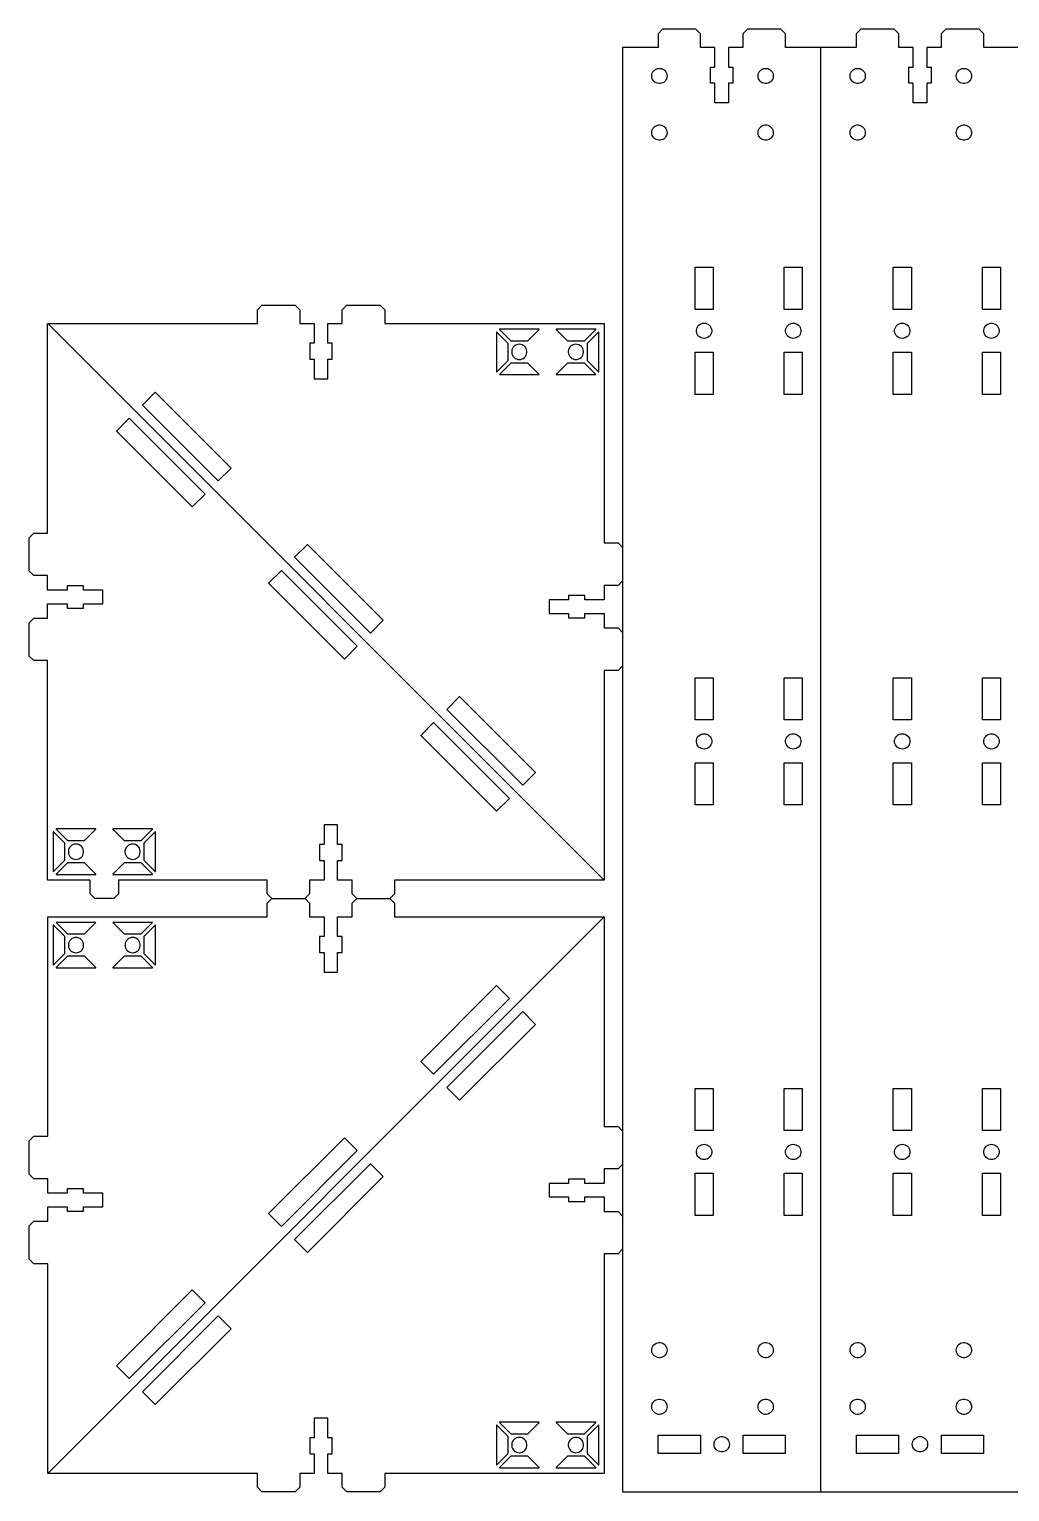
# Model space of a CAD drawing. Extents: x -83 to 769, y -399 to 181.
# Drawn here: x -83 to 263, y -399 to 117 of the extents above; entities that cross this region are included whole.
import ezdxf

# ---------------------------------------------------------------- set-up
doc = ezdxf.new("R2010")
doc.units = 0
doc.layers.add('Layer_1', color=7, linetype='CONTINUOUS')

msp = doc.modelspace()

# ---------------------------------------------------------------- linework, layer by layer
at = {"layer": 'Layer_1', "color": 7}
for points in [[(196.476277, 110.822496), (183.976277, 110.822496), (183.976277, 115.697495), (182.351277, 117.322497), (170.601277, 117.322497), (168.976277, 115.697495), (168.976277, 110.822496), (163.876277, 110.822496), (163.876277, 103.922495), (165.426277, 103.922495), (165.426277, 98.222496), (163.876277, 98.222496), (163.876277, 91.322495), (159.076277, 91.322495), (159.076277, 98.222496), (157.526276, 98.222496), (157.526276, 103.922495), (159.076277, 103.922495), (159.076277, 110.822496), (153.976276, 110.822496), (153.976276, 115.697495), (152.351277, 117.322497), (140.601277, 117.322497), (138.976278, 115.697495), (138.976278, 110.822496), (126.476277, 110.822496), (126.476277, -399.177509), (196.476277, -399.177509), (196.476277, 110.822496)], [(266.474583, 110.822473), (253.974586, 110.822473), (253.974586, 115.697467), (252.349584, 117.322475), (240.599584, 117.322475), (238.974585, 115.697467), (238.974585, 110.822473), (233.874584, 110.822473), (233.874584, 103.922479), (235.424585, 103.922479), (235.424585, 98.222493), (233.874584, 98.222493), (233.874584, 91.32247), (229.074585, 91.32247), (229.074585, 98.222493), (227.524584, 98.222493), (227.524584, 103.922479), (229.074585, 103.922479), (229.074585, 110.822473), (223.974584, 110.822473), (223.974584, 115.697467), (222.349585, 117.322475), (210.599584, 117.322475), (208.974586, 115.697467), (208.974586, 110.822473), (196.474585, 110.822473)], [(196.474585, -399.177523), (266.474583, -399.177523), (266.474583, 110.822473)], [(139.227176, 98.134496), (138.737377, 98.225496), (138.272777, 98.405497), (137.849178, 98.667495), (137.480977, 99.003498), (137.180676, 99.401496), (136.958578, 99.847497), (136.822276, 100.326496), (136.776277, 100.822496), (136.822276, 101.318496), (136.958578, 101.797498), (137.180676, 102.243496), (137.480977, 102.641497), (137.849178, 102.977497), (138.272777, 103.239495), (138.737377, 103.419496), (139.227176, 103.510496), (139.725377, 103.510496), (140.215177, 103.419496), (140.679777, 103.239495), (141.103378, 102.977497), (141.471577, 102.641497), (141.771878, 102.243496), (141.993976, 101.797498), (142.130278, 101.318496), (142.176277, 100.822496), (142.130278, 100.326496), (141.993976, 99.847497), (141.771878, 99.401496), (141.471577, 99.003498), (141.103378, 98.667495), (140.679777, 98.405497), (140.215177, 98.225496), (139.725377, 98.134496), (139.227176, 98.134496)], [(176.727167, 98.134496), (176.237377, 98.225496), (175.772777, 98.405497), (175.349177, 98.667495), (174.980977, 99.003498), (174.680677, 99.401496), (174.458577, 99.847497), (174.322277, 100.326496), (174.276277, 100.822496), (174.322277, 101.318496), (174.458577, 101.797498), (174.680677, 102.243496), (174.980977, 102.641497), (175.349177, 102.977497), (175.772777, 103.239495), (176.237377, 103.419496), (176.727167, 103.510496), (177.225407, 103.510496), (177.715167, 103.419496), (178.179787, 103.239495), (178.603397, 102.977497), (178.971607, 102.641497), (179.271867, 102.243496), (179.493957, 101.797498), (179.630317, 101.318496), (179.676287, 100.822496), (179.630317, 100.326496), (179.493957, 99.847497), (179.271867, 99.401496), (178.971607, 99.003498), (178.603397, 98.667495), (178.179787, 98.405497), (177.715167, 98.225496), (177.225407, 98.134496), (176.727167, 98.134496)], [(209.225484, 98.134496), (208.735684, 98.225485), (208.271085, 98.405486), (207.847486, 98.667473), (207.479285, 99.003487), (207.178983, 99.401476), (206.956886, 99.847472), (206.820584, 100.326488), (206.774584, 100.822493), (206.820584, 101.318471), (206.956886, 101.797487), (207.178983, 102.243482), (207.479285, 102.641472), (207.847486, 102.977486), (208.271085, 103.239473), (208.735684, 103.419474), (209.225484, 103.510491), (209.723685, 103.510491), (210.213485, 103.419474), (210.678085, 103.239473), (211.101686, 102.977486), (211.469884, 102.641472), (211.770186, 102.243482), (211.992283, 101.797487), (212.128585, 101.318471), (212.174585, 100.822493), (212.128585, 100.326488), (211.992283, 99.847472), (211.770186, 99.401476), (211.469884, 99.003487), (211.101686, 98.667473), (210.678085, 98.405486), (210.213485, 98.225485), (209.723685, 98.134496), (209.225484, 98.134496)], [(246.725474, 98.134496), (246.235686, 98.225485), (245.771086, 98.405486), (245.347484, 98.667473), (244.979283, 99.003487), (244.678985, 99.401476), (244.456884, 99.847472), (244.320585, 100.326488), (244.274586, 100.822493), (244.320585, 101.318471), (244.456884, 101.797487), (244.678985, 102.243482), (244.979283, 102.641472), (245.347484, 102.977486), (245.771086, 103.239473), (246.235686, 103.419474), (246.725474, 103.510491), (247.223715, 103.510491), (247.713475, 103.419474), (248.178094, 103.239473), (248.601704, 102.977486), (248.969914, 102.641472), (249.270176, 102.243482), (249.492265, 101.797487), (249.628626, 101.318471), (249.674594, 100.822493), (249.628626, 100.326488), (249.492265, 99.847472), (249.270176, 99.401476), (248.969914, 99.003487), (248.601704, 98.667473), (248.178094, 98.405486), (247.713475, 98.225485), (247.223715, 98.134496), (246.725474, 98.134496)], [(139.227176, 78.134496), (138.737377, 78.225496), (138.272777, 78.405497), (137.849178, 78.667496), (137.480977, 79.003495), (137.180676, 79.401496), (136.958578, 79.847495), (136.822276, 80.326497), (136.776277, 80.822497), (136.822276, 81.318496), (136.958578, 81.797495), (137.180676, 82.243497), (137.480977, 82.641495), (137.849178, 82.977497), (138.272777, 83.239496), (138.737377, 83.419497), (139.227176, 83.510497), (139.725377, 83.510497), (140.215177, 83.419497), (140.679777, 83.239496), (141.103378, 82.977497), (141.471577, 82.641495), (141.771878, 82.243497), (141.993976, 81.797495), (142.130278, 81.318496), (142.176277, 80.822497), (142.130278, 80.326497), (141.993976, 79.847495), (141.771878, 79.401496), (141.471577, 79.003495), (141.103378, 78.667496), (140.679777, 78.405497), (140.215177, 78.225496), (139.725377, 78.134496), (139.227176, 78.134496)], [(176.727167, 78.134496), (176.237377, 78.225496), (175.772777, 78.405497), (175.349177, 78.667496), (174.980977, 79.003495), (174.680677, 79.401496), (174.458577, 79.847495), (174.322277, 80.326497), (174.276277, 80.822497), (174.322277, 81.318496), (174.458577, 81.797495), (174.680677, 82.243497), (174.980977, 82.641495), (175.349177, 82.977497), (175.772777, 83.239496), (176.237377, 83.419497), (176.727167, 83.510497), (177.225407, 83.510497), (177.715167, 83.419497), (178.179787, 83.239496), (178.603397, 82.977497), (178.971607, 82.641495), (179.271867, 82.243497), (179.493957, 81.797495), (179.630317, 81.318496), (179.676287, 80.822497), (179.630317, 80.326497), (179.493957, 79.847495), (179.271867, 79.401496), (178.971607, 79.003495), (178.603397, 78.667496), (178.179787, 78.405497), (177.715167, 78.225496), (177.225407, 78.134496), (176.727167, 78.134496)], [(209.225484, 78.13448), (208.735684, 78.225496), (208.271085, 78.405498), (207.847486, 78.667485), (207.479285, 79.00347), (207.178983, 79.401488), (206.956886, 79.847484), (206.820584, 80.326471), (206.774584, 80.822477), (206.820584, 81.318483), (206.956886, 81.79747), (207.178983, 82.243494), (207.479285, 82.641484), (207.847486, 82.977498), (208.271085, 83.239485), (208.735684, 83.419486), (209.225484, 83.510474), (209.723685, 83.510474), (210.213485, 83.419486), (210.678085, 83.239485), (211.101686, 82.977498), (211.469884, 82.641484), (211.770186, 82.243494), (211.992283, 81.79747), (212.128585, 81.318483), (212.174585, 80.822477), (212.128585, 80.326471), (211.992283, 79.847484), (211.770186, 79.401488), (211.469884, 79.00347), (211.101686, 78.667485), (210.678085, 78.405498), (210.213485, 78.225496), (209.723685, 78.13448), (209.225484, 78.13448)], [(246.725474, 78.13448), (246.235686, 78.225496), (245.771086, 78.405498), (245.347484, 78.667485), (244.979283, 79.00347), (244.678985, 79.401488), (244.456884, 79.847484), (244.320585, 80.326471), (244.274586, 80.822477), (244.320585, 81.318483), (244.456884, 81.79747), (244.678985, 82.243494), (244.979283, 82.641484), (245.347484, 82.977498), (245.771086, 83.239485), (246.235686, 83.419486), (246.725474, 83.510474), (247.223715, 83.510474), (247.713475, 83.419486), (248.178094, 83.239485), (248.601704, 82.977498), (248.969914, 82.641484), (249.270176, 82.243494), (249.492265, 81.79747), (249.628626, 81.318483), (249.674594, 80.822477), (249.628626, 80.326471), (249.492265, 79.847484), (249.270176, 79.401488), (248.969914, 79.00347), (248.601704, 78.667485), (248.178094, 78.405498), (247.713475, 78.225496), (247.223715, 78.13448), (246.725474, 78.13448)], [(152.026276, 18.372496), (152.026276, 33.272497), (158.426277, 33.272497), (158.426277, 18.372496), (152.026276, 18.372496)], [(183.526277, 18.372496), (183.526277, 33.272497), (189.926277, 33.272497), (189.926277, 18.372496), (183.526277, 18.372496)], [(222.024583, 18.372485), (222.024583, 33.272492), (228.424585, 33.272492), (228.424585, 18.372485), (222.024583, 18.372485)], [(253.524585, 18.372485), (253.524585, 33.272492), (259.924584, 33.272492), (259.924584, 18.372485), (253.524585, 18.372485)], [(126.474361, -107.4869), (124.849381, -109.111908), (119.974359, -109.111908), (119.974359, -183.162616), (-76.576316, 13.388087), (-2.525635, 13.388087), (-2.525635, 18.263109), (-0.900628, 19.888088), (10.849384, 19.888088), (12.474363, 18.263109), (12.474363, 13.388087), (17.574372, 13.388087), (17.574372, 6.488093), (16.02438, 6.488093), (16.02438, 0.788107), (17.574372, 0.788107), (17.574372, -6.111888), (22.37438, -6.111888), (22.37438, 0.788107), (23.924372, 0.788107), (23.924372, 6.488093), (22.37438, 6.488093), (22.37438, 13.388087), (27.474361, 13.388087), (27.474361, 18.263109), (29.099368, 19.888088), (40.84938, 19.888088), (42.474359, 18.263109), (42.474359, 13.388087), (119.974359, 13.388087), (119.974359, -64.111913), (124.849381, -64.111913), (126.474361, -65.736892)], [(2.545446, -189.6566), (0.920467, -188.031621), (0.920467, -183.156599), (-51.579527, -183.156599), (-51.579527, -188.031621), (-53.204534, -189.6566), (-59.954527, -189.6566), (-61.579535, -188.031621), (-61.579535, -183.156599), (-76.579533, -183.156599), (-76.579533, -105.656599), (-81.454555, -105.656599), (-83.079534, -104.03162), (-83.079534, -92.281608), (-81.454555, -90.656601), (-76.579533, -90.656601), (-76.579533, -85.556619), (-69.679538, -85.556619), (-69.679538, -87.106612), (-63.979553, -87.106612), (-63.979553, -85.556619), (-57.07953, -85.556619), (-57.07953, -80.756612), (-63.979553, -80.756612), (-63.979553, -79.206619), (-69.679538, -79.206619), (-69.679538, -80.756612), (-76.579533, -80.756612), (-76.579533, -75.656602), (-81.454555, -75.656602), (-83.079534, -74.031595), (-83.079534, -62.281611), (-81.454555, -60.656604), (-76.579533, -60.656604), (-76.579533, 13.394099)], [(86.024381, 6.388101), (82.024361, 10.388093), (81.924369, 10.388093), (81.924369, -3.611907), (82.024361, -3.611907), (86.024381, 0.388085), (86.024381, 6.388101)], [(96.974377, 11.438101), (82.974377, 11.438101), (82.974377, 11.33811), (86.974369, 7.33809), (92.974385, 7.33809), (96.974377, 11.33811), (96.974377, 11.438101)], [(116.974365, 11.438101), (102.974365, 11.438101), (102.974365, 11.33811), (106.974357, 7.33809), (112.974373, 7.33809), (116.974365, 11.33811), (116.974365, 11.438101)], [(118.024373, 10.388093), (117.924382, 10.388093), (113.924362, 6.388101), (113.924362, 0.388085), (117.924382, -3.611907), (118.024373, -3.611907), (118.024373, 10.388093)], [(154.730176, 8.168497), (154.250977, 8.304497), (153.804877, 8.526496), (153.407277, 8.827498), (153.071678, 9.195496), (152.809377, 9.619495), (152.629376, 10.083497), (152.537778, 10.573496), (152.537778, 11.071497), (152.629376, 11.561497), (152.809377, 12.025496), (153.071678, 12.449495), (153.407277, 12.817496), (153.804877, 13.118497), (154.250977, 13.340496), (154.730176, 13.476496), (155.226278, 13.522496), (155.722376, 13.476496), (156.201677, 13.340496), (156.647676, 13.118497), (157.045276, 12.817496), (157.380878, 12.449495), (157.643178, 12.025496), (157.823177, 11.561497), (157.914777, 11.071497), (157.914777, 10.573496), (157.823177, 10.083497), (157.643178, 9.619495), (157.380878, 9.195496), (157.045276, 8.827498), (156.647676, 8.526496), (156.201677, 8.304497), (155.722376, 8.168497), (155.226278, 8.122495), (154.730176, 8.168497)], [(186.230168, 8.168497), (185.750935, 8.304497), (185.304917, 8.526496), (184.907307, 8.827498), (184.571647, 9.195496), (184.309347, 9.619495), (184.129357, 10.083497), (184.037797, 10.573496), (184.037797, 11.071497), (184.129357, 11.561497), (184.309347, 12.025496), (184.571647, 12.449495), (184.907307, 12.817496), (185.304917, 13.118497), (185.750935, 13.340496), (186.230168, 13.476496), (186.726277, 13.522496), (187.222386, 13.476496), (187.701619, 13.340496), (188.147637, 13.118497), (188.545247, 12.817496), (188.880907, 12.449495), (189.143207, 12.025496), (189.323197, 11.561497), (189.414757, 11.071497), (189.414757, 10.573496), (189.323197, 10.083497), (189.143207, 9.619495), (188.880907, 9.195496), (188.545247, 8.827498), (188.147637, 8.526496), (187.701619, 8.304497), (187.222386, 8.168497), (186.726277, 8.122495), (186.230168, 8.168497)], [(224.728484, 8.168486), (224.249285, 8.304489), (223.803185, 8.526485), (223.405584, 8.827475), (223.069985, 9.195493), (222.807685, 9.619475), (222.627684, 10.083477), (222.536086, 10.573471), (222.536086, 11.071481), (222.627684, 11.561475), (222.807685, 12.025476), (223.069985, 12.449487), (223.405584, 12.817477), (223.803185, 13.118495), (224.249285, 13.340491), (224.728484, 13.476494), (225.224586, 13.522496), (225.720684, 13.476494), (226.199985, 13.340491), (226.645984, 13.118495), (227.043584, 12.817477), (227.379186, 12.449487), (227.641486, 12.025476), (227.821484, 11.561475), (227.913085, 11.071481), (227.913085, 10.573471), (227.821484, 10.083477), (227.641486, 9.619475), (227.379186, 9.195493), (227.043584, 8.827475), (226.645984, 8.526485), (226.199985, 8.304489), (225.720684, 8.168486), (225.224586, 8.122484), (224.728484, 8.168486)], [(256.228475, 8.168486), (255.749242, 8.304489), (255.303226, 8.526485), (254.905614, 8.827475), (254.569953, 9.195493), (254.307653, 9.619475), (254.127666, 10.083477), (254.036105, 10.573471), (254.036105, 11.071481), (254.127666, 11.561475), (254.307653, 12.025476), (254.569953, 12.449487), (254.905614, 12.817477), (255.303226, 13.118495), (255.749242, 13.340491), (256.228475, 13.476494), (256.724585, 13.522496), (257.220695, 13.476494), (257.699928, 13.340491), (258.145943, 13.118495), (258.543555, 12.817477), (258.879216, 12.449487), (259.141516, 12.025476), (259.321506, 11.561475), (259.413065, 11.071481), (259.413065, 10.573471), (259.321506, 10.083477), (259.141516, 9.619475), (258.879216, 9.195493), (258.543555, 8.827475), (258.145943, 8.526485), (257.699928, 8.304489), (257.220695, 8.168486), (256.724585, 8.122484), (256.228475, 8.168486)], [(92.66236, 3.637112), (92.571372, 4.127106), (92.391371, 4.591108), (92.129384, 5.01509), (91.79337, 5.383108), (91.39538, 5.684098), (90.949384, 5.906094), (90.470369, 6.042097), (89.974363, 6.088099), (89.478357, 6.042097), (88.99937, 5.906094), (88.553374, 5.684098), (88.155384, 5.383108), (87.819371, 5.01509), (87.557384, 4.591108), (87.377382, 4.127106), (87.286366, 3.637112), (87.286366, 3.139103), (87.377382, 2.649108), (87.557384, 2.185107), (87.819371, 1.761096), (88.155384, 1.393107), (88.553374, 1.092088), (88.99937, 0.870092), (89.478357, 0.73409), (89.974363, 0.688087), (90.470369, 0.73409), (90.949384, 0.870092), (91.39538, 1.092088), (91.79337, 1.393107), (92.129384, 1.761096), (92.391371, 2.185107), (92.571372, 2.649108), (92.66236, 3.139103), (92.66236, 3.637112)], [(112.662377, 3.637112), (112.57136, 4.127106), (112.391359, 4.591108), (112.129372, 5.01509), (111.793358, 5.383108), (111.395368, 5.684098), (110.949373, 5.906094), (110.470385, 6.042097), (109.974379, 6.088099), (109.478374, 6.042097), (108.999358, 5.906094), (108.553362, 5.684098), (108.155373, 5.383108), (107.819359, 5.01509), (107.557372, 4.591108), (107.377371, 4.127106), (107.286382, 3.637112), (107.286382, 3.139103), (107.377371, 2.649108), (107.557372, 2.185107), (107.819359, 1.761096), (108.155373, 1.393107), (108.553362, 1.092088), (108.999358, 0.870092), (109.478374, 0.73409), (109.974379, 0.688087), (110.470385, 0.73409), (110.949373, 0.870092), (111.395368, 1.092088), (111.793358, 1.393107), (112.129372, 1.761096), (112.391359, 2.185107), (112.57136, 2.649108), (112.662377, 3.139103), (112.662377, 3.637112)], [(152.026276, -11.627503), (152.026276, 3.272495), (158.426277, 3.272495), (158.426277, -11.627503), (152.026276, -11.627503)], [(183.526277, -11.627503), (183.526277, 3.272495), (189.926277, 3.272495), (189.926277, -11.627503), (183.526277, -11.627503)], [(222.024583, -11.627512), (222.024583, 3.272495), (228.424585, 3.272495), (228.424585, -11.627512), (222.024583, -11.627512)], [(253.524585, -11.627512), (253.524585, 3.272495), (259.924584, 3.272495), (259.924584, -11.627512), (253.524585, -11.627512)], [(96.974377, -4.561895), (92.974385, -0.561903), (86.974369, -0.561903), (82.974377, -4.561895), (82.974377, -4.661915), (96.974377, -4.661915), (96.974377, -4.561895)], [(116.974365, -4.561895), (112.974373, -0.561903), (106.974357, -0.561903), (102.974365, -4.561895), (102.974365, -4.661915), (116.974365, -4.661915), (116.974365, -4.561895)], [(-38.581839, -10.888894), (-43.107328, -15.413904), (-16.307619, -42.212908), (-11.782637, -37.687898), (-38.581839, -10.888894)], [(-47.777542, -20.074917), (-52.302552, -24.600407), (-25.503548, -51.399602), (-20.978538, -46.874621), (-47.777542, -20.074917)], [(15.158381, -64.628888), (10.632383, -69.153898), (37.432375, -95.953889), (41.957385, -91.427891), (15.158381, -64.628888)], [(5.962452, -73.814594), (1.43747, -78.34062), (28.236446, -105.139624), (32.762443, -100.614614), (5.962452, -73.814594)], [(124.849381, -79.111911), (119.974359, -79.111911), (119.974359, -84.211892), (113.074365, -84.211892), (113.074365, -82.6619), (107.374379, -82.6619), (107.374379, -84.211892), (100.474384, -84.211892), (100.474384, -89.0119), (107.374379, -89.0119), (107.374379, -90.561892), (113.074365, -90.561892), (113.074365, -89.0119), (119.974359, -89.0119), (119.974359, -94.111909), (124.849381, -94.111909), (126.474361, -95.736917)], [(126.474361, -77.486904), (124.849381, -79.111911)], [(152.026276, -126.627522), (152.026276, -111.727504), (158.426277, -111.727504), (158.426277, -126.627522), (152.026276, -126.627522)], [(183.526277, -126.627522), (183.526277, -111.727504), (189.926277, -111.727504), (189.926277, -126.627522), (183.526277, -126.627522)], [(222.024583, -126.627536), (222.024583, -111.727517), (228.424585, -111.727517), (228.424585, -126.627536), (222.024583, -126.627536)], [(253.524585, -126.627536), (253.524585, -111.727517), (259.924584, -111.727517), (259.924584, -126.627536), (253.524585, -126.627536)], [(68.898374, -118.368909), (64.373364, -122.893891), (91.172368, -149.6936), (95.697378, -145.168111), (68.898374, -118.368909)], [(59.702445, -127.555604), (55.177464, -132.080614), (81.976665, -158.879618), (86.502155, -154.354608), (59.702445, -127.555604)], [(154.730176, -136.83152), (154.250977, -136.695179), (153.804877, -136.473098), (153.407277, -136.172814), (153.071678, -135.804626), (152.809377, -135.380983), (152.629376, -134.916388), (152.537778, -134.42662), (152.537778, -133.928385), (152.629376, -133.438616), (152.809377, -132.974022), (153.071678, -132.550407), (153.407277, -132.182191), (153.804877, -131.881935), (154.250977, -131.659826), (154.730176, -131.523485), (155.226278, -131.477511), (155.722376, -131.523485), (156.201677, -131.659826), (156.647676, -131.881935), (157.045276, -132.182191), (157.380878, -132.550407), (157.643178, -132.974022), (157.823177, -133.438616), (157.914777, -133.928385), (157.914777, -134.42662), (157.823177, -134.916388), (157.643178, -135.380983), (157.380878, -135.804626), (157.045276, -136.172814), (156.647676, -136.473098), (156.201677, -136.695179), (155.722376, -136.83152), (155.226278, -136.877494), (154.730176, -136.83152)], [(186.230168, -136.83152), (185.750935, -136.695179), (185.304917, -136.473098), (184.907307, -136.172814), (184.571647, -135.804626), (184.309347, -135.380983), (184.129357, -134.916388), (184.037797, -134.42662), (184.037797, -133.928385), (184.129357, -133.438616), (184.309347, -132.974022), (184.571647, -132.550407), (184.907307, -132.182191), (185.304917, -131.881935), (185.750935, -131.659826), (186.230168, -131.523485), (186.726277, -131.477511), (187.222386, -131.523485), (187.701619, -131.659826), (188.147637, -131.881935), (188.545247, -132.182191), (188.880907, -132.550407), (189.143207, -132.974022), (189.323197, -133.438616), (189.414757, -133.928385), (189.414757, -134.42662), (189.323197, -134.916388), (189.143207, -135.380983), (188.880907, -135.804626), (188.545247, -136.172814), (188.147637, -136.473098), (187.701619, -136.695179), (187.222386, -136.83152), (186.726277, -136.877494), (186.230168, -136.83152)], [(224.728484, -136.831534), (224.249285, -136.695193), (223.803185, -136.473112), (223.405584, -136.172827), (223.069985, -135.80464), (222.807685, -135.380997), (222.627684, -134.916402), (222.536086, -134.426634), (222.536086, -133.928399), (222.627684, -133.43863), (222.807685, -132.974036), (223.069985, -132.550421), (223.405584, -132.182205), (223.803185, -131.881949), (224.249285, -131.65984), (224.728484, -131.523499), (225.224586, -131.477525), (225.720684, -131.523499), (226.199985, -131.65984), (226.645984, -131.881949), (227.043584, -132.182205), (227.379186, -132.550421), (227.641486, -132.974036), (227.821484, -133.43863), (227.913085, -133.928399), (227.913085, -134.426634), (227.821484, -134.916402), (227.641486, -135.380997), (227.379186, -135.80464), (227.043584, -136.172827), (226.645984, -136.473112), (226.199985, -136.695193), (225.720684, -136.831534), (225.224586, -136.877508), (224.728484, -136.831534)], [(256.228475, -136.831534), (255.749242, -136.695193), (255.303226, -136.473112), (254.905614, -136.172827), (254.569953, -135.80464), (254.307653, -135.380997), (254.127666, -134.916402), (254.036105, -134.426634), (254.036105, -133.928399), (254.127666, -133.43863), (254.307653, -132.974036), (254.569953, -132.550421), (254.905614, -132.182205), (255.303226, -131.881949), (255.749242, -131.65984), (256.228475, -131.523499), (256.724585, -131.477525), (257.220695, -131.523499), (257.699928, -131.65984), (258.145943, -131.881949), (258.543555, -132.182205), (258.879216, -132.550421), (259.141516, -132.974036), (259.321506, -133.43863), (259.413065, -133.928399), (259.413065, -134.426634), (259.321506, -134.916402), (259.141516, -135.380997), (258.879216, -135.80464), (258.543555, -136.172827), (258.145943, -136.473112), (257.699928, -136.695193), (257.220695, -136.831534), (256.724585, -136.877508), (256.228475, -136.831534)], [(152.026276, -156.62749), (152.026276, -141.727483), (158.426277, -141.727483), (158.426277, -156.62749), (152.026276, -156.62749)], [(183.526277, -156.62749), (183.526277, -141.727483), (189.926277, -141.727483), (189.926277, -156.62749), (183.526277, -156.62749)], [(222.024583, -156.627504), (222.024583, -141.727497), (228.424585, -141.727497), (228.424585, -156.627504), (222.024583, -156.627504)], [(253.524585, -156.627504), (253.524585, -141.727497), (259.924584, -141.727497), (259.924584, -156.627504), (253.524585, -156.627504)], [(-59.579539, -165.106597), (-73.579539, -165.106597), (-73.579539, -165.206617), (-69.579547, -169.206609), (-63.579531, -169.206609), (-59.579539, -165.206617), (-59.579539, -165.106597)], [(-39.579551, -165.106597), (-53.579551, -165.106597), (-53.579551, -165.206617), (-49.579531, -169.206609), (-43.579543, -169.206609), (-39.579551, -165.206617), (-39.579551, -165.106597)], [(32.545443, -189.6566), (30.920464, -188.031621), (30.920464, -183.156599), (25.820454, -183.156599), (25.820454, -176.256604), (27.370447, -176.256604), (27.370447, -170.556619), (25.820454, -170.556619), (25.820454, -163.656624), (21.020447, -163.656624), (21.020447, -170.556619), (19.470454, -170.556619), (19.470454, -176.256604), (21.020447, -176.256604), (21.020447, -183.156599), (15.920465, -183.156599), (15.920465, -188.031621), (14.295458, -189.6566)], [(-70.529535, -170.156597), (-74.529527, -166.156605), (-74.629547, -166.156605), (-74.629547, -180.156605), (-74.529527, -180.156605), (-70.529535, -176.156613), (-70.529535, -170.156597)], [(-38.529543, -166.156605), (-38.629534, -166.156605), (-42.629554, -170.156597), (-42.629554, -176.156613), (-38.629534, -180.156605), (-38.529543, -180.156605), (-38.529543, -166.156605)], [(-63.891556, -172.907614), (-63.982544, -172.41762), (-64.162545, -171.953619), (-64.424532, -171.529608), (-64.760546, -171.161618), (-65.158536, -170.8606), (-65.604532, -170.638604), (-66.083547, -170.502601), (-66.579553, -170.456599), (-67.07553, -170.502601), (-67.554546, -170.638604), (-68.000542, -170.8606), (-68.398532, -171.161618), (-68.734545, -171.529608), (-68.996532, -171.953619), (-69.176534, -172.41762), (-69.26755, -172.907614), (-69.26755, -173.405624), (-69.176534, -173.895618), (-68.996532, -174.359619), (-68.734545, -174.783602), (-68.398532, -175.15162), (-68.000542, -175.45261), (-67.554546, -175.674606), (-67.07553, -175.810609), (-66.579553, -175.856611), (-66.083547, -175.810609), (-65.604532, -175.674606), (-65.158536, -175.45261), (-64.760546, -175.15162), (-64.424532, -174.783602), (-64.162545, -174.359619), (-63.982544, -173.895618), (-63.891556, -173.405624), (-63.891556, -172.907614)], [(-43.891539, -172.907614), (-43.982528, -172.41762), (-44.162529, -171.953619), (-44.424544, -171.529608), (-44.76053, -171.161618), (-45.158548, -170.8606), (-45.604543, -170.638604), (-46.083531, -170.502601), (-46.579537, -170.456599), (-47.075542, -170.502601), (-47.55453, -170.638604), (-48.000554, -170.8606), (-48.398543, -171.161618), (-48.734557, -171.529608), (-48.996544, -171.953619), (-49.176545, -172.41762), (-49.267534, -172.907614), (-49.267534, -173.405624), (-49.176545, -173.895618), (-48.996544, -174.359619), (-48.734557, -174.783602), (-48.398543, -175.15162), (-48.000554, -175.45261), (-47.55453, -175.674606), (-47.075542, -175.810609), (-46.579537, -175.856611), (-46.083531, -175.810609), (-45.604543, -175.674606), (-45.158548, -175.45261), (-44.76053, -175.15162), (-44.424544, -174.783602), (-44.162529, -174.359619), (-43.982528, -173.895618), (-43.891539, -173.405624), (-43.891539, -172.907614)], [(-59.579539, -181.106621), (-63.579531, -177.106601), (-69.579547, -177.106601), (-73.579539, -181.106621), (-73.579539, -181.206613), (-59.579539, -181.206613), (-59.579539, -181.106621)], [(-39.579551, -181.106621), (-43.579543, -177.106601), (-49.579531, -177.106601), (-53.579551, -181.106621), (-53.579551, -181.206613), (-39.579551, -181.206613), (-39.579551, -181.106621)], [(45.920462, -183.156599), (45.920462, -188.031621), (44.295455, -189.6566)], [(119.97117, -183.156599), (45.920462, -183.156599)], [(-76.574284, -392.695705), (-76.574284, -318.644997), (-81.449306, -318.644997), (-83.074285, -317.019989), (-83.074285, -305.270006), (-81.449306, -303.644999), (-76.574284, -303.644999), (-76.574284, -298.544989), (-69.674289, -298.544989), (-69.674289, -300.094982), (-63.974303, -300.094982), (-63.974303, -298.544989), (-57.07428, -298.544989), (-57.07428, -293.744982), (-63.974303, -293.744982), (-63.974303, -292.194989), (-69.674289, -292.194989), (-69.674289, -293.744982), (-76.574284, -293.744982), (-76.574284, -288.645), (-81.449306, -288.645), (-83.074285, -287.019993), (-83.074285, -275.269981), (-81.449306, -273.645002), (-76.574284, -273.645002), (-76.574284, -196.145002), (0.925717, -196.145002), (0.925717, -191.26998), (2.550696, -189.645001), (14.300707, -189.645001), (15.925715, -191.26998), (15.925715, -196.145002), (21.025696, -196.145002), (21.025696, -203.044997), (19.475703, -203.044997), (19.475703, -208.744982), (21.025696, -208.744982), (21.025696, -215.644977), (25.825703, -215.644977), (25.825703, -208.744982), (27.375696, -208.744982), (27.375696, -203.044997), (25.825703, -203.044997), (25.825703, -196.145002), (30.925713, -196.145002), (30.925713, -191.26998), (32.550692, -189.645001), (44.300704, -189.645001), (45.925711, -191.26998), (45.925711, -196.145002), (119.97642, -196.145002)], [(126.474361, -313.568671), (124.849381, -315.19365), (119.974359, -315.19365), (119.974359, -392.693651), (42.474359, -392.693651), (42.474359, -397.568673), (40.84938, -399.193652), (29.099368, -399.193652), (27.474361, -397.568673), (27.474361, -392.693651), (22.37438, -392.693651), (22.37438, -385.793656), (23.924372, -385.793656), (23.924372, -380.09367), (22.37438, -380.09367), (22.37438, -373.193676), (17.574372, -373.193676), (17.574372, -380.09367), (16.02438, -380.09367), (16.02438, -385.793656), (17.574372, -385.793656), (17.574372, -392.693651), (12.474363, -392.693651), (12.474363, -397.568673), (10.849384, -399.193652), (-0.900628, -399.193652), (-2.525635, -397.568673), (-2.525635, -392.693651), (-76.576316, -392.693651), (119.974359, -196.142947), (119.974359, -270.193656), (124.849381, -270.193656), (126.474361, -271.818663)], [(-70.524286, -203.144988), (-74.524278, -199.144996), (-74.624297, -199.144996), (-74.624297, -213.144996), (-74.524278, -213.144996), (-70.524286, -209.145004), (-70.524286, -203.144988)], [(-59.574289, -198.094988), (-73.57429, -198.094988), (-73.57429, -198.194979), (-69.574298, -202.195), (-63.574281, -202.195), (-59.574289, -198.194979), (-59.574289, -198.094988)], [(-39.574301, -198.094988), (-53.574301, -198.094988), (-53.574301, -198.194979), (-49.574281, -202.195), (-43.574293, -202.195), (-39.574301, -198.194979), (-39.574301, -198.094988)], [(-38.524293, -199.144996), (-38.624285, -199.144996), (-42.624305, -203.144988), (-42.624305, -209.145004), (-38.624285, -213.144996), (-38.524293, -213.144996), (-38.524293, -199.144996)], [(-63.886306, -205.895977), (-63.977295, -205.405983), (-64.157296, -204.941981), (-64.419283, -204.517999), (-64.755297, -204.149981), (-65.153287, -203.848991), (-65.599282, -203.626995), (-66.078298, -203.490992), (-66.574304, -203.44499), (-67.070281, -203.490992), (-67.549297, -203.626995), (-67.995293, -203.848991), (-68.393282, -204.149981), (-68.729296, -204.517999), (-68.991283, -204.941981), (-69.171284, -205.405983), (-69.262301, -205.895977), (-69.262301, -206.393987), (-69.171284, -206.883981), (-68.991283, -207.347982), (-68.729296, -207.771993), (-68.393282, -208.139983), (-67.995293, -208.441001), (-67.549297, -208.662997), (-67.070281, -208.799), (-66.574304, -208.845002), (-66.078298, -208.799), (-65.599282, -208.662997), (-65.153287, -208.441001), (-64.755297, -208.139983), (-64.419283, -207.771993), (-64.157296, -207.347982), (-63.977295, -206.883981), (-63.886306, -206.393987), (-63.886306, -205.895977)], [(-43.88629, -205.895977), (-43.977278, -205.405983), (-44.15728, -204.941981), (-44.419295, -204.517999), (-44.75528, -204.149981), (-45.153298, -203.848991), (-45.599294, -203.626995), (-46.078282, -203.490992), (-46.574287, -203.44499), (-47.070293, -203.490992), (-47.54928, -203.626995), (-47.995304, -203.848991), (-48.393294, -204.149981), (-48.729308, -204.517999), (-48.991295, -204.941981), (-49.171296, -205.405983), (-49.262285, -205.895977), (-49.262285, -206.393987), (-49.171296, -206.883981), (-48.991295, -207.347982), (-48.729308, -207.771993), (-48.393294, -208.139983), (-47.995304, -208.441001), (-47.54928, -208.662997), (-47.070293, -208.799), (-46.574287, -208.845002), (-46.078282, -208.799), (-45.599294, -208.662997), (-45.153298, -208.441001), (-44.75528, -208.139983), (-44.419295, -207.771993), (-44.15728, -207.347982), (-43.977278, -206.883981), (-43.88629, -206.393987), (-43.88629, -205.895977)], [(-59.574289, -214.094984), (-63.574281, -210.094992), (-69.574298, -210.094992), (-73.57429, -214.094984), (-73.57429, -214.195004), (-59.574289, -214.195004), (-59.574289, -214.094984)], [(-39.574301, -214.094984), (-43.574293, -210.094992), (-49.574281, -210.094992), (-53.574301, -214.094984), (-53.574301, -214.195004), (-39.574301, -214.195004), (-39.574301, -214.094984)], [(81.981914, -220.421983), (55.182713, -247.220987), (59.707695, -251.745997), (86.507404, -224.946993), (81.981914, -220.421983)], [(91.172368, -229.611963), (64.373364, -256.411672), (68.898374, -260.936654), (95.697378, -234.137453), (91.172368, -229.611963)], [(152.026276, -271.627514), (152.026276, -256.727507), (158.426277, -256.727507), (158.426277, -271.627514), (152.026276, -271.627514)], [(183.526277, -271.627514), (183.526277, -256.727507), (189.926277, -256.727507), (189.926277, -271.627514), (183.526277, -271.627514)], [(222.024583, -271.627528), (222.024583, -256.727521), (228.424585, -256.727521), (228.424585, -271.627528), (222.024583, -271.627528)], [(253.524585, -271.627528), (253.524585, -256.727521), (259.924584, -256.727521), (259.924584, -271.627528), (253.524585, -271.627528)], [(28.241695, -274.161977), (1.442719, -300.960981), (5.967701, -305.487007), (32.767693, -278.686987), (28.241695, -274.161977)], [(154.730176, -281.831512), (154.250977, -281.69551), (153.804877, -281.473514), (153.407277, -281.172495), (153.071678, -280.804506), (152.809377, -280.380495), (152.629376, -279.916494), (152.537778, -279.426499), (152.537778, -278.92849), (152.629376, -278.438496), (152.809377, -277.974494), (153.071678, -277.550512), (153.407277, -277.182494), (153.804877, -276.881504), (154.250977, -276.659508), (154.730176, -276.523505), (155.226278, -276.477503), (155.722376, -276.523505), (156.201677, -276.659508), (156.647676, -276.881504), (157.045276, -277.182494), (157.380878, -277.550512), (157.643178, -277.974494), (157.823177, -278.438496), (157.914777, -278.92849), (157.914777, -279.426499), (157.823177, -279.916494), (157.643178, -280.380495), (157.380878, -280.804506), (157.045276, -281.172495), (156.647676, -281.473514), (156.201677, -281.69551), (155.722376, -281.831512), (155.226278, -281.877515), (154.730176, -281.831512)], [(186.230168, -281.831512), (185.750935, -281.69551), (185.304917, -281.473514), (184.907307, -281.172495), (184.571647, -280.804506), (184.309347, -280.380495), (184.129357, -279.916494), (184.037797, -279.426499), (184.037797, -278.92849), (184.129357, -278.438496), (184.309347, -277.974494), (184.571647, -277.550512), (184.907307, -277.182494), (185.304917, -276.881504), (185.750935, -276.659508), (186.230168, -276.523505), (186.726277, -276.477503), (187.222386, -276.523505), (187.701619, -276.659508), (188.147637, -276.881504), (188.545247, -277.182494), (188.880907, -277.550512), (189.143207, -277.974494), (189.323197, -278.438496), (189.414757, -278.92849), (189.414757, -279.426499), (189.323197, -279.916494), (189.143207, -280.380495), (188.880907, -280.804506), (188.545247, -281.172495), (188.147637, -281.473514), (187.701619, -281.69551), (187.222386, -281.831512), (186.726277, -281.877515), (186.230168, -281.831512)], [(224.728484, -281.831526), (224.249285, -281.695523), (223.803185, -281.473527), (223.405584, -281.172509), (223.069985, -280.80452), (222.807685, -280.380509), (222.627684, -279.916507), (222.536086, -279.426513), (222.536086, -278.928504), (222.627684, -278.43851), (222.807685, -277.974508), (223.069985, -277.550526), (223.405584, -277.182508), (223.803185, -276.881518), (224.249285, -276.659522), (224.728484, -276.523519), (225.224586, -276.477517), (225.720684, -276.523519), (226.199985, -276.659522), (226.645984, -276.881518), (227.043584, -277.182508), (227.379186, -277.550526), (227.641486, -277.974508), (227.821484, -278.43851), (227.913085, -278.928504), (227.913085, -279.426513), (227.821484, -279.916507), (227.641486, -280.380509), (227.379186, -280.80452), (227.043584, -281.172509), (226.645984, -281.473527), (226.199985, -281.695523), (225.720684, -281.831526), (225.224586, -281.877529), (224.728484, -281.831526)], [(256.228475, -281.831526), (255.749242, -281.695523), (255.303226, -281.473527), (254.905614, -281.172509), (254.569953, -280.80452), (254.307653, -280.380509), (254.127666, -279.916507), (254.036105, -279.426513), (254.036105, -278.928504), (254.127666, -278.43851), (254.307653, -277.974508), (254.569953, -277.550526), (254.905614, -277.182508), (255.303226, -276.881518), (255.749242, -276.659522), (256.228475, -276.523519), (256.724585, -276.477517), (257.220695, -276.523519), (257.699928, -276.659522), (258.145943, -276.881518), (258.543555, -277.182508), (258.879216, -277.550526), (259.141516, -277.974508), (259.321506, -278.43851), (259.413065, -278.928504), (259.413065, -279.426513), (259.321506, -279.916507), (259.141516, -280.380509), (258.879216, -280.80452), (258.543555, -281.172509), (258.145943, -281.473527), (257.699928, -281.695523), (257.220695, -281.831526), (256.724585, -281.877529), (256.228475, -281.831526)], [(37.432375, -283.351646), (10.632383, -310.151666), (15.158381, -314.676676), (41.957385, -287.877672), (37.432375, -283.351646)], [(126.474361, -283.568647), (124.849381, -285.193654)], [(124.849381, -285.193654), (119.974359, -285.193654), (119.974359, -290.293664), (113.074365, -290.293664), (113.074365, -288.743671), (107.374379, -288.743671), (107.374379, -290.293664), (100.474384, -290.293664), (100.474384, -295.093671), (107.374379, -295.093671), (107.374379, -296.643664), (113.074365, -296.643664), (113.074365, -295.093671), (119.974359, -295.093671), (119.974359, -300.193652), (124.849381, -300.193652), (126.474361, -301.81866)], [(152.026276, -301.62751), (152.026276, -286.727504), (158.426277, -286.727504), (158.426277, -301.62751), (152.026276, -301.62751)], [(183.526277, -301.62751), (183.526277, -286.727504), (189.926277, -286.727504), (189.926277, -301.62751), (183.526277, -301.62751)], [(222.024583, -301.627524), (222.024583, -286.727517), (228.424585, -286.727517), (228.424585, -301.627524), (222.024583, -301.627524)], [(253.524585, -301.627524), (253.524585, -286.727517), (259.924584, -286.727517), (259.924584, -301.627524), (253.524585, -301.627524)], [(-25.498299, -327.901999), (-52.297302, -354.7012), (-47.772292, -359.22669), (-20.973289, -332.42698), (-25.498299, -327.901999)], [(-16.307619, -337.092656), (-43.107328, -363.891659), (-38.581839, -368.416669), (-11.782637, -341.617666), (-16.307619, -337.092656)], [(139.227176, -351.865493), (138.737377, -351.774505), (138.272777, -351.594503), (137.849178, -351.332516), (137.480977, -350.996503), (137.180676, -350.598513), (136.958578, -350.152517), (136.822276, -349.673501), (136.776277, -349.177496), (136.822276, -348.68149), (136.958578, -348.202503), (137.180676, -347.756507), (137.480977, -347.358517), (137.849178, -347.022503), (138.272777, -346.760516), (138.737377, -346.580515), (139.227176, -346.489498), (139.725377, -346.489498), (140.215177, -346.580515), (140.679777, -346.760516), (141.103378, -347.022503), (141.471577, -347.358517), (141.771878, -347.756507), (141.993976, -348.202503), (142.130278, -348.68149), (142.176277, -349.177496), (142.130278, -349.673501), (141.993976, -350.152517), (141.771878, -350.598513), (141.471577, -350.996503), (141.103378, -351.332516), (140.679777, -351.594503), (140.215177, -351.774505), (139.725377, -351.865493), (139.227176, -351.865493)], [(176.727167, -351.865493), (176.237377, -351.774505), (175.772777, -351.594503), (175.349177, -351.332516), (174.980977, -350.996503), (174.680677, -350.598513), (174.458577, -350.152517), (174.322277, -349.673501), (174.276277, -349.177496), (174.322277, -348.68149), (174.458577, -348.202503), (174.680677, -347.756507), (174.980977, -347.358517), (175.349177, -347.022503), (175.772777, -346.760516), (176.237377, -346.580515), (176.727167, -346.489498), (177.225407, -346.489498), (177.715167, -346.580515), (178.179787, -346.760516), (178.603397, -347.022503), (178.971607, -347.358517), (179.271867, -347.756507), (179.493957, -348.202503), (179.630317, -348.68149), (179.676287, -349.177496), (179.630317, -349.673501), (179.493957, -350.152517), (179.271867, -350.598513), (178.971607, -350.996503), (178.603397, -351.332516), (178.179787, -351.594503), (177.715167, -351.774505), (177.225407, -351.865493), (176.727167, -351.865493)], [(209.225484, -351.865507), (208.735684, -351.774519), (208.271085, -351.594517), (207.847486, -351.33253), (207.479285, -350.996517), (207.178983, -350.598527), (206.956886, -350.152531), (206.820584, -349.673515), (206.774584, -349.17751), (206.820584, -348.681504), (206.956886, -348.202517), (207.178983, -347.756521), (207.479285, -347.358531), (207.847486, -347.022517), (208.271085, -346.76053), (208.735684, -346.580529), (209.225484, -346.489512), (209.723685, -346.489512), (210.213485, -346.580529), (210.678085, -346.76053), (211.101686, -347.022517), (211.469884, -347.358531), (211.770186, -347.756521), (211.992283, -348.202517), (212.128585, -348.681504), (212.174585, -349.17751), (212.128585, -349.673515), (211.992283, -350.152531), (211.770186, -350.598527), (211.469884, -350.996517), (211.101686, -351.33253), (210.678085, -351.594517), (210.213485, -351.774519), (209.723685, -351.865507), (209.225484, -351.865507)], [(246.725474, -351.865507), (246.235686, -351.774519), (245.771086, -351.594517), (245.347484, -351.33253), (244.979283, -350.996517), (244.678985, -350.598527), (244.456884, -350.152531), (244.320585, -349.673515), (244.274586, -349.17751), (244.320585, -348.681504), (244.456884, -348.202517), (244.678985, -347.756521), (244.979283, -347.358531), (245.347484, -347.022517), (245.771086, -346.76053), (246.235686, -346.580529), (246.725474, -346.489512), (247.223715, -346.489512), (247.713475, -346.580529), (248.178094, -346.76053), (248.601704, -347.022517), (248.969914, -347.358531), (249.270176, -347.756521), (249.492265, -348.202517), (249.628626, -348.681504), (249.674594, -349.17751), (249.628626, -349.673515), (249.492265, -350.152531), (249.270176, -350.598527), (248.969914, -350.996517), (248.601704, -351.33253), (248.178094, -351.594517), (247.713475, -351.774519), (247.223715, -351.865507), (246.725474, -351.865507)], [(139.227176, -371.86551), (138.737377, -371.774493), (138.272777, -371.594492), (137.849178, -371.332505), (137.480977, -370.996491), (137.180676, -370.598501), (136.958578, -370.152505), (136.822276, -369.673518), (136.776277, -369.177512), (136.822276, -368.681507), (136.958578, -368.202491), (137.180676, -367.756495), (137.480977, -367.358505), (137.849178, -367.022492), (138.272777, -366.760505), (138.737377, -366.580503), (139.227176, -366.489515), (139.725377, -366.489515), (140.215177, -366.580503), (140.679777, -366.760505), (141.103378, -367.022492), (141.471577, -367.358505), (141.771878, -367.756495), (141.993976, -368.202491), (142.130278, -368.681507), (142.176277, -369.177512), (142.130278, -369.673518), (141.993976, -370.152505), (141.771878, -370.598501), (141.471577, -370.996491), (141.103378, -371.332505), (140.679777, -371.594492), (140.215177, -371.774493), (139.725377, -371.86551), (139.227176, -371.86551)], [(176.727167, -371.86551), (176.237377, -371.774493), (175.772777, -371.594492), (175.349177, -371.332505), (174.980977, -370.996491), (174.680677, -370.598501), (174.458577, -370.152505), (174.322277, -369.673518), (174.276277, -369.177512), (174.322277, -368.681507), (174.458577, -368.202491), (174.680677, -367.756495), (174.980977, -367.358505), (175.349177, -367.022492), (175.772777, -366.760505), (176.237377, -366.580503), (176.727167, -366.489515), (177.225407, -366.489515), (177.715167, -366.580503), (178.179787, -366.760505), (178.603397, -367.022492), (178.971607, -367.358505), (179.271867, -367.756495), (179.493957, -368.202491), (179.630317, -368.681507), (179.676287, -369.177512), (179.630317, -369.673518), (179.493957, -370.152505), (179.271867, -370.598501), (178.971607, -370.996491), (178.603397, -371.332505), (178.179787, -371.594492), (177.715167, -371.774493), (177.225407, -371.86551), (176.727167, -371.86551)], [(209.225484, -371.865523), (208.735684, -371.774507), (208.271085, -371.594505), (207.847486, -371.332519), (207.479285, -370.996505), (207.178983, -370.598515), (206.956886, -370.152519), (206.820584, -369.673532), (206.774584, -369.177526), (206.820584, -368.681521), (206.956886, -368.202505), (207.178983, -367.756509), (207.479285, -367.358519), (207.847486, -367.022505), (208.271085, -366.760519), (208.735684, -366.580517), (209.225484, -366.489529), (209.723685, -366.489529), (210.213485, -366.580517), (210.678085, -366.760519), (211.101686, -367.022505), (211.469884, -367.358519), (211.770186, -367.756509), (211.992283, -368.202505), (212.128585, -368.681521), (212.174585, -369.177526), (212.128585, -369.673532), (211.992283, -370.152519), (211.770186, -370.598515), (211.469884, -370.996505), (211.101686, -371.332519), (210.678085, -371.594505), (210.213485, -371.774507), (209.723685, -371.865523), (209.225484, -371.865523)], [(246.725474, -371.865523), (246.235686, -371.774507), (245.771086, -371.594505), (245.347484, -371.332519), (244.979283, -370.996505), (244.678985, -370.598515), (244.456884, -370.152519), (244.320585, -369.673532), (244.274586, -369.177526), (244.320585, -368.681521), (244.456884, -368.202505), (244.678985, -367.756509), (244.979283, -367.358519), (245.347484, -367.022505), (245.771086, -366.760519), (246.235686, -366.580517), (246.725474, -366.489529), (247.223715, -366.489529), (247.713475, -366.580517), (248.178094, -366.760519), (248.601704, -367.022505), (248.969914, -367.358519), (249.270176, -367.756509), (249.492265, -368.202505), (249.628626, -368.681521), (249.674594, -369.177526), (249.628626, -369.673532), (249.492265, -370.152519), (249.270176, -370.598515), (248.969914, -370.996505), (248.601704, -371.332519), (248.178094, -371.594505), (247.713475, -371.774507), (247.223715, -371.865523), (246.725474, -371.865523)], [(86.024381, -379.693648), (82.024361, -375.693656), (81.924369, -375.693656), (81.924369, -389.693657), (82.024361, -389.693657), (86.024381, -385.693665), (86.024381, -379.693648)], [(96.974377, -374.643649), (82.974377, -374.643649), (82.974377, -374.743668), (86.974369, -378.74366), (92.974385, -378.74366), (96.974377, -374.743668), (96.974377, -374.643649)], [(116.974365, -374.643649), (102.974365, -374.643649), (102.974365, -374.743668), (106.974357, -378.74366), (112.974373, -378.74366), (116.974365, -374.743668), (116.974365, -374.643649)], [(118.024373, -375.693656), (117.924382, -375.693656), (113.924362, -379.693648), (113.924362, -385.693665), (117.924382, -389.693657), (118.024373, -389.693657), (118.024373, -375.693656)], [(92.66236, -382.444666), (92.571372, -381.954672), (92.391371, -381.49067), (92.129384, -381.06666), (91.79337, -380.69867), (91.39538, -380.397652), (90.949384, -380.175656), (90.470369, -380.039653), (89.974363, -379.993651), (89.478357, -380.039653), (88.99937, -380.175656), (88.553374, -380.397652), (88.155384, -380.69867), (87.819371, -381.06666), (87.557384, -381.49067), (87.377382, -381.954672), (87.286366, -382.444666), (87.286366, -382.942675), (87.377382, -383.43267), (87.557384, -383.896671), (87.819371, -384.320654), (88.155384, -384.688671), (88.553374, -384.989661), (88.99937, -385.211657), (89.478357, -385.34766), (89.974363, -385.393662), (90.470369, -385.34766), (90.949384, -385.211657), (91.39538, -384.989661), (91.79337, -384.688671), (92.129384, -384.320654), (92.391371, -383.896671), (92.571372, -383.43267), (92.66236, -382.942675), (92.66236, -382.444666)], [(112.662377, -382.444666), (112.57136, -381.954672), (112.391359, -381.49067), (112.129372, -381.06666), (111.793358, -380.69867), (111.395368, -380.397652), (110.949373, -380.175656), (110.470385, -380.039653), (109.974379, -379.993651), (109.478374, -380.039653), (108.999358, -380.175656), (108.553362, -380.397652), (108.155373, -380.69867), (107.819359, -381.06666), (107.557372, -381.49067), (107.377371, -381.954672), (107.286382, -382.444666), (107.286382, -382.942675), (107.377371, -383.43267), (107.557372, -383.896671), (107.819359, -384.320654), (108.155373, -384.688671), (108.553362, -384.989661), (108.999358, -385.211657), (109.478374, -385.34766), (109.974379, -385.393662), (110.470385, -385.34766), (110.949373, -385.211657), (111.395368, -384.989661), (111.793358, -384.688671), (112.129372, -384.320654), (112.391359, -383.896671), (112.57136, -383.43267), (112.662377, -382.942675), (112.662377, -382.444666)], [(139.026276, -385.627512), (139.026276, -379.227502), (153.926278, -379.227502), (153.926278, -385.627512), (139.026276, -385.627512)], [(161.227177, -385.115504), (160.737377, -385.024516), (160.272777, -384.844514), (159.849177, -384.582499), (159.480977, -384.246514), (159.180677, -383.848496), (158.958577, -383.4025), (158.822277, -382.923512), (158.776277, -382.427507), (158.822277, -381.931501), (158.958577, -381.452514), (159.180677, -381.006518), (159.480977, -380.6085), (159.849177, -380.272514), (160.272777, -380.010499), (160.737377, -379.830498), (161.227177, -379.73951), (161.725377, -379.73951), (162.215177, -379.830498), (162.679777, -380.010499), (163.103377, -380.272514), (163.471577, -380.6085), (163.771877, -381.006518), (163.993977, -381.452514), (164.130277, -381.931501), (164.176277, -382.427507), (164.130277, -382.923512), (163.993977, -383.4025), (163.771877, -383.848496), (163.471577, -384.246514), (163.103377, -384.582499), (162.679777, -384.844514), (162.215177, -385.024516), (161.725377, -385.115504), (161.227177, -385.115504)], [(169.026277, -385.627512), (169.026277, -379.227502), (183.926287, -379.227502), (183.926287, -385.627512), (169.026277, -385.627512)], [(209.024584, -385.627526), (209.024584, -379.227516), (223.924585, -379.227516), (223.924585, -385.627526), (209.024584, -385.627526)], [(231.225485, -385.115518), (230.735686, -385.02453), (230.271086, -384.844528), (229.847484, -384.582513), (229.479286, -384.246528), (229.178985, -383.84851), (228.956884, -383.402514), (228.820585, -382.923526), (228.774585, -382.427521), (228.820585, -381.931515), (228.956884, -381.452528), (229.178985, -381.006532), (229.479286, -380.608514), (229.847484, -380.272528), (230.271086, -380.010513), (230.735686, -379.830512), (231.225485, -379.739523), (231.723684, -379.739523), (232.213486, -379.830512), (232.678086, -380.010513), (233.101684, -380.272528), (233.469886, -380.608514), (233.770184, -381.006532), (233.992285, -381.452528), (234.128584, -381.931515), (234.174586, -382.427521), (234.128584, -382.923526), (233.992285, -383.402514), (233.770184, -383.84851), (233.469886, -384.246528), (233.101684, -384.582513), (232.678086, -384.844528), (232.213486, -385.02453), (231.723684, -385.115518), (231.225485, -385.115518)], [(239.024583, -385.627526), (239.024583, -379.227516), (253.924596, -379.227516), (253.924596, -385.627526), (239.024583, -385.627526)], [(96.974377, -390.643673), (92.974385, -386.643653), (86.974369, -386.643653), (82.974377, -390.643673), (82.974377, -390.743664), (96.974377, -390.743664), (96.974377, -390.643673)], [(116.974365, -390.643673), (112.974373, -386.643653), (106.974357, -386.643653), (102.974365, -390.643673), (102.974365, -390.743664), (116.974365, -390.743664), (116.974365, -390.643673)]]:
    msp.add_lwpolyline(points, dxfattribs=at)

doc.saveas('drawing.dxf')
